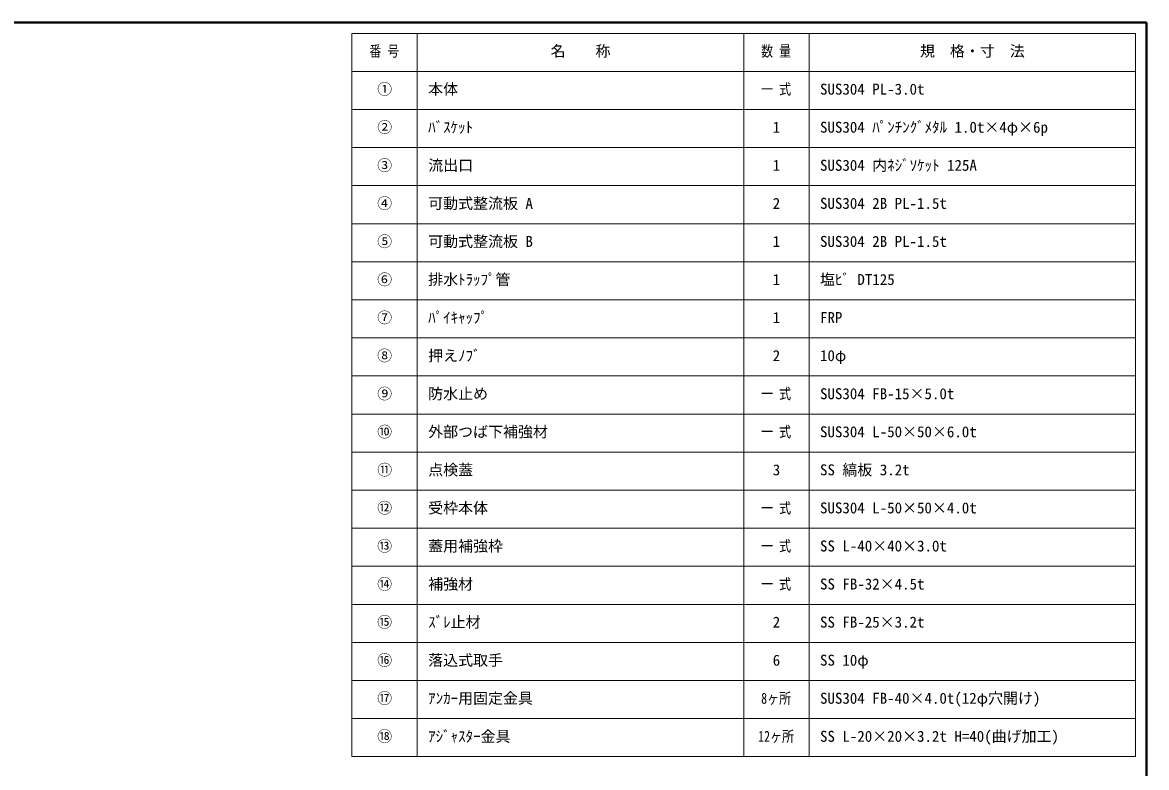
# Model space of a CAD drawing. Units: millimetres at full size, sheet at 1:15; details may follow other scales. Extents: x -3137 to 2938, y -2236 to 1979.
# Drawn here: x -161 to 2938, y -76 to 1979 of the extents above; entities that cross this region are included whole.
import ezdxf
from ezdxf.enums import TextEntityAlignment as Align

# ---------------------------------------------------------------- set-up
doc = ezdxf.new("R2010")
doc.units = ezdxf.units.MM
doc.header["$LTSCALE"] = 15
doc.layers.add('0-0_ﾚｲﾔ1', color=4, linetype='Continuous', lineweight=9)
doc.styles.add('ＭＳ ゴシック', font='')
doc.styles.get('ＭＳ ゴシック').set_extended_font_data('MS Gothic')

msp = doc.modelspace()

# ---------------------------------------------------------------- linework, layer by layer
at = {"layer": '0-0_ﾚｲﾔ1', "color": 1, "lineweight": 40}
for p, q in [((2937.64, 1979.43), (-3137.36, 1979.43)), ((2937.64, -2235.57), (2937.64, 1979.43))]:
    msp.add_line(p, q, dxfattribs=at)
at = {"layer": '0-0_ﾚｲﾔ1', "color": 3, "lineweight": 18}
for p, q in [((2907.64, 1949.43), (747.64, 1949.43)), ((927.64, -45.57), (927.64, 1949.43)), ((1827.64, -45.57), (1827.64, 1949.43)), ((2007.64, -45.57), (2007.64, 1949.43)), ((2907.64, -45.57), (2907.64, 1949.43)), ((2907.64, 1844.43), (747.64, 1844.43)), ((2907.64, 1739.43), (747.64, 1739.43)), ((2907.64, 1634.43), (747.64, 1634.43)), ((2907.64, 1529.43), (747.64, 1529.43)), ((2907.64, 1424.43), (747.64, 1424.43)), ((2907.64, 1319.43), (747.64, 1319.43)), ((2907.64, 1214.43), (747.64, 1214.43)), ((2907.64, 1109.43), (747.64, 1109.43)), ((2907.64, 1004.43), (747.64, 1004.43)), ((2907.64, 899.43), (747.64, 899.43)), ((2907.64, 794.43), (747.64, 794.43)), ((2907.64, 689.43), (747.64, 689.43)), ((2907.64, 584.43), (747.64, 584.43)), ((2907.64, 479.43), (747.64, 479.43)), ((2907.64, 374.43), (747.64, 374.43)), ((2907.64, 269.43), (747.64, 269.43)), ((2907.64, 164.43), (747.64, 164.43)), ((2907.64, 59.43), (747.64, 59.43))]:
    msp.add_line(p, q, dxfattribs=at)
msp.add_lwpolyline([(2907.64, -45.57), (747.64, -45.57), (747.64, 1949.43)], dxfattribs=at)

# ---------------------------------------------------------------- texts
at = {"layer": '0-0_ﾚｲﾔ1', "color": 7, "style": 'ＭＳ ゴシック', "width": 0.8}
for s, p in [('番 号', (795.45, 1876.31)), ('数 量', (1875.45, 1876.31)), ('一 式', (1875.45, 1771.31)), ('一 式', (1875.45, 931.31)), ('一 式', (1875.45, 826.31)), ('一 式', (1875.45, 616.31)), ('一 式', (1875.45, 511.31)), ('一 式', (1875.45, 406.31)), ('8ヶ所', (1875.45, 91.31)), ('12ヶ所', (1867.02, -13.69))]:
    msp.add_text(s, height=30.24, dxfattribs=at).set_placement(p, align=Align.BOTTOM_LEFT)
at = {"layer": '0-0_ﾚｲﾔ1', "color": 7, "style": 'ＭＳ ゴシック'}
for s, p in [('名\u3000\u3000称', (1295.14, 1876.31)), ('規\u3000格・寸\u3000法', (2313.27, 1876.31)), ('①', (817.02, 1771.31)), ('本体', (957.64, 1771.31)), ('SUS304 PL-3.0t', (2037.64, 1771.31)), ('②', (817.02, 1666.31)), ('ﾊﾞｽｹｯﾄ', (957.64, 1666.31)), ('1', (1907.33, 1666.31)), ('SUS304 ﾊﾟﾝﾁﾝｸﾞﾒﾀﾙ 1.0t×4φ×6p', (2037.64, 1666.31)), ('③', (817.02, 1561.31)), ('流出口', (957.64, 1561.31)), ('1', (1907.33, 1561.31)), ('SUS304 内ﾈｼﾞｿｹｯﾄ 125A', (2037.64, 1561.31)), ('④', (817.02, 1456.31)), ('可動式整流板 A', (957.64, 1456.31)), ('2', (1907.33, 1456.31)), ('SUS304 2B PL-1.5t', (2037.64, 1456.31)), ('⑤', (817.02, 1351.31)), ('可動式整流板 B', (957.64, 1351.31)), ('1', (1907.33, 1351.31)), ('SUS304 2B PL-1.5t', (2037.64, 1351.31)), ('⑥', (817.02, 1246.31)), ('排水ﾄﾗｯﾌﾟ管', (957.64, 1246.31)), ('1', (1907.33, 1246.31)), ('塩ﾋﾞ DT125', (2037.64, 1246.31)), ('⑦', (817.02, 1141.31)), ('ﾊﾟｲｷｬｯﾌﾟ', (957.64, 1141.31)), ('1', (1907.33, 1141.31)), ('FRP', (2037.64, 1141.31)), ('⑧', (817.02, 1036.31)), ('押えﾉﾌﾞ', (957.64, 1036.31)), ('2', (1907.33, 1036.31)), ('10φ', (2037.64, 1036.31)), ('⑨', (817.02, 931.31)), ('防水止め', (957.64, 931.31)), ('SUS304 FB-15×5.0t', (2037.64, 931.31)), ('⑩', (817.02, 826.31)), ('外部つば下補強材', (957.64, 826.31)), ('SUS304 L-50×50×6.0t', (2037.64, 826.31)), ('⑪', (817.02, 721.31)), ('点検蓋', (957.64, 721.31)), ('3', (1907.33, 721.31)), ('SS 縞板 3.2t', (2037.64, 721.31)), ('⑫', (817.02, 616.31)), ('受枠本体', (957.64, 616.31)), ('SUS304 L-50×50×4.0t', (2037.64, 616.31)), ('⑬', (817.02, 511.31)), ('蓋用補強枠', (957.64, 511.31)), ('SS L-40×40×3.0t', (2037.64, 511.31)), ('⑭', (817.02, 406.31)), ('補強材', (957.64, 406.31)), ('SS FB-32×4.5t', (2037.64, 406.31)), ('⑮', (817.02, 301.31)), ('ｽﾞﾚ止材', (957.64, 301.31)), ('SS FB-25×3.2t', (2037.64, 301.31)), ('2', (1907.33, 301.31)), ('⑯', (817.02, 196.31)), ('落込式取手', (957.64, 196.31)), ('6', (1907.33, 196.31)), ('SS 10φ', (2037.64, 196.31)), ('⑰', (817.02, 91.31)), ('ｱﾝｶｰ用固定金具', (957.64, 91.31)), ('SUS304 FB-40×4.0t(12φ穴開け)', (2037.64, 91.31)), ('⑱', (817.02, -13.69)), ('ｱｼﾞｬｽﾀｰ金具', (957.64, -13.69)), ('SS L-20×20×3.2t H=40(曲げ加工)', (2037.64, -13.69))]:
    msp.add_text(s, height=30.24, dxfattribs=at).set_placement(p, align=Align.BOTTOM_LEFT)

doc.saveas('drawing.dxf')
